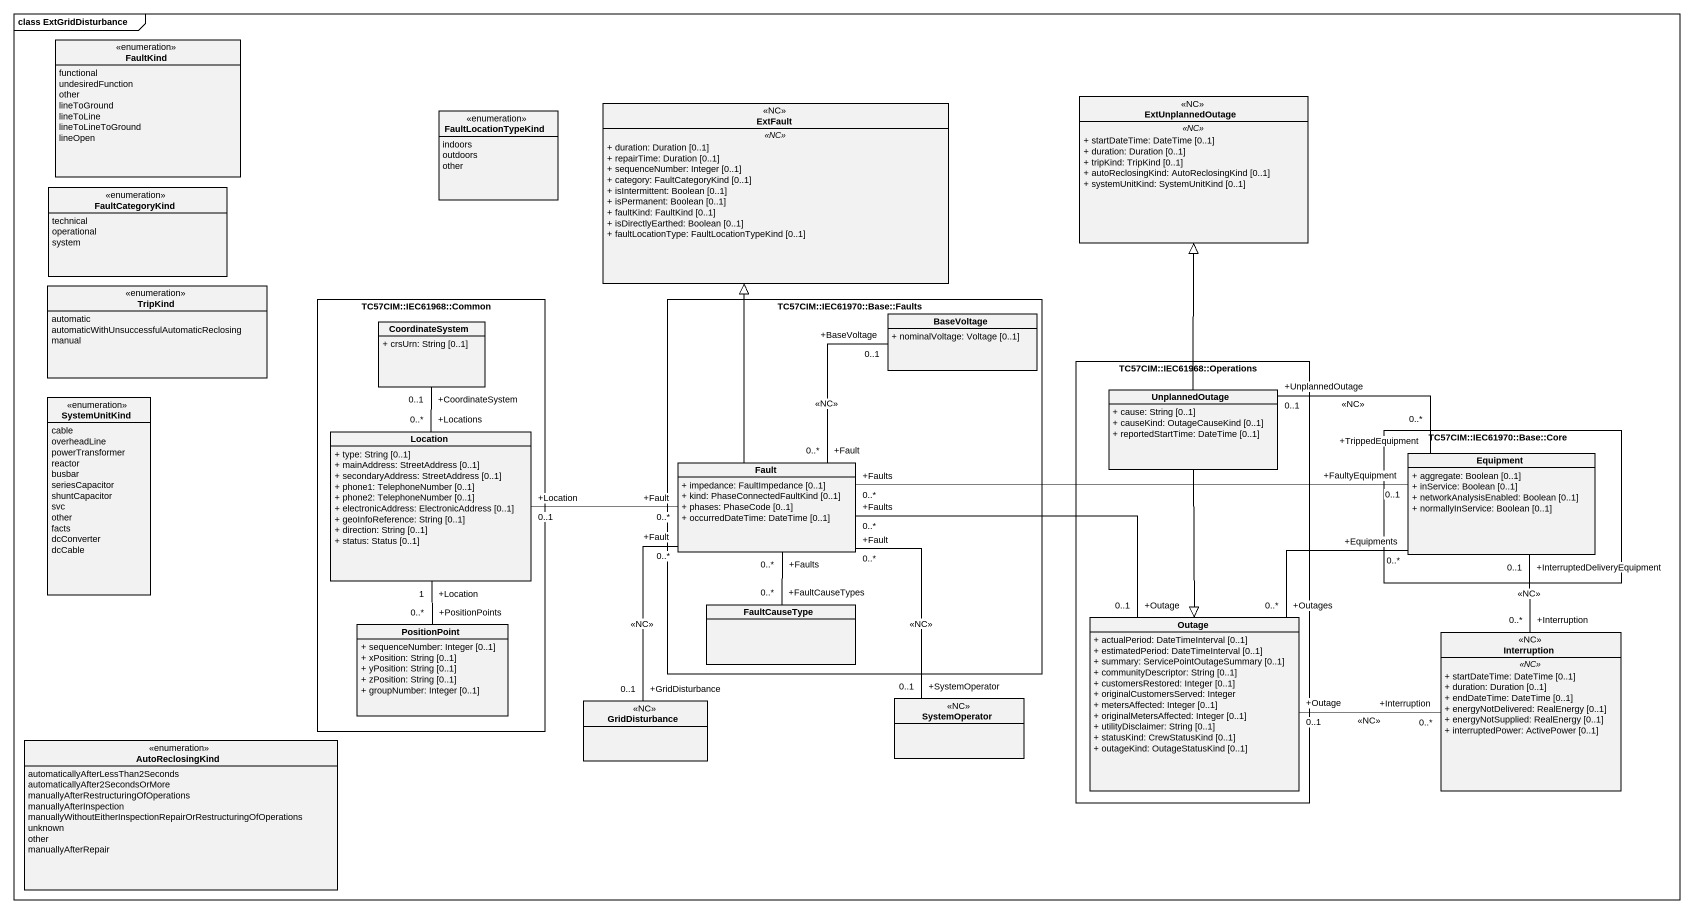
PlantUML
@startuml
mainframe class ExtGridDisturbance
hide circle
hide empty members
skinparam classAttributeIconSize 0
enum FaultKind {
  functional
  undesiredFunction
  other
  lineToGround
  lineToLine
  lineToLineToGround
  lineOpen
}
class ExtFault <<NC>> {
  .. <<NC>> ..
  + duration: Duration [0..1]
  + repairTime: Duration [0..1]
  + sequenceNumber: Integer [0..1]
  + category: FaultCategoryKind [0..1]
  + isIntermittent: Boolean [0..1]
  + isPermanent: Boolean [0..1]
  + faultKind: FaultKind [0..1]
  + isDirectlyEarthed: Boolean [0..1]
  + faultLocationType: FaultLocationTypeKind [0..1]
}
class ExtUnplannedOutage <<NC>> {
  .. <<NC>> ..
  + startDateTime: DateTime [0..1]
  + duration: Duration [0..1]
  + tripKind: TripKind [0..1]
  + autoReclosingKind: AutoReclosingKind [0..1]
  + systemUnitKind: SystemUnitKind [0..1]
}
enum FaultLocationTypeKind {
  indoors
  outdoors
  other
}
enum FaultCategoryKind {
  technical
  operational
  system
}
enum TripKind {
  automatic
  automaticWithUnsuccessfulAutomaticReclosing
  manual
}
rectangle "TC57CIM::IEC61968::Common" as TC57CIM_IEC61968_Common {
  class CoordinateSystem {
    + crsUrn: String [0..1]
  }
  class Location {
    + type: String [0..1]
    + mainAddress: StreetAddress [0..1]
    + secondaryAddress: StreetAddress [0..1]
    + phone1: TelephoneNumber [0..1]
    + phone2: TelephoneNumber [0..1]
    + electronicAddress: ElectronicAddress [0..1]
    + geoInfoReference: String [0..1]
    + direction: String [0..1]
    + status: Status [0..1]
  }
  class PositionPoint {
    + sequenceNumber: Integer [0..1]
    + xPosition: String [0..1]
    + yPosition: String [0..1]
    + zPosition: String [0..1]
    + groupNumber: Integer [0..1]
  }
}
rectangle "TC57CIM::IEC61970::Base::Faults" as TC57CIM_IEC61970_Base_Faults {
  class BaseVoltage {
    + nominalVoltage: Voltage [0..1]
  }
  class Fault {
    + impedance: FaultImpedance [0..1]
    + kind: PhaseConnectedFaultKind [0..1]
    + phases: PhaseCode [0..1]
    + occurredDateTime: DateTime [0..1]
  }
  class FaultCauseType
}
rectangle "TC57CIM::IEC61968::Operations" as TC57CIM_IEC61968_Operations {
  class UnplannedOutage {
    + cause: String [0..1]
    + causeKind: OutageCauseKind [0..1]
    + reportedStartTime: DateTime [0..1]
  }
  class Outage {
    + actualPeriod: DateTimeInterval [0..1]
    + estimatedPeriod: DateTimeInterval [0..1]
    + summary: ServicePointOutageSummary [0..1]
    + communityDescriptor: String [0..1]
    + customersRestored: Integer [0..1]
    + originalCustomersServed: Integer
    + metersAffected: Integer [0..1]
    + originalMetersAffected: Integer [0..1]
    + utilityDisclaimer: String [0..1]
    + statusKind: CrewStatusKind [0..1]
    + outageKind: OutageStatusKind [0..1]
  }
}
enum SystemUnitKind {
  cable
  overheadLine
  powerTransformer
  reactor
  busbar
  seriesCapacitor
  shuntCapacitor
  svc
  other
  facts
  dcConverter
  dcCable
}
rectangle "TC57CIM::IEC61970::Base::Core" as TC57CIM_IEC61970_Base_Core {
  class Equipment {
    + aggregate: Boolean [0..1]
    + inService: Boolean [0..1]
    + networkAnalysisEnabled: Boolean [0..1]
    + normallyInService: Boolean [0..1]
  }
}
class Interruption <<NC>> {
  .. <<NC>> ..
  + startDateTime: DateTime [0..1]
  + duration: Duration [0..1]
  + endDateTime: DateTime [0..1]
  + energyNotDelivered: RealEnergy [0..1]
  + energyNotSupplied: RealEnergy [0..1]
  + interruptedPower: ActivePower [0..1]
}
class GridDisturbance <<NC>>
class SystemOperator <<NC>>
enum AutoReclosingKind {
  automaticallyAfterLessThan2Seconds
  automaticallyAfter2SecondsOrMore
  manuallyAfterRestructuringOfOperations
  manuallyAfterInspection
  manuallyWithoutEitherInspectionRepairOrRestructuringOfOperations
  unknown
  other
  manuallyAfterRepair
}
BaseVoltage "+BaseVoltage\n0..1" -- "+Fault\n0..*" Fault : <<NC>>
UnplannedOutage -up-|> ExtUnplannedOutage
UnplannedOutage "+UnplannedOutage\n0..1" -right- "+TrippedEquipment\n0..*" Equipment : <<NC>>
UnplannedOutage --|> Outage
Location "+Locations\n0..*" -up- "+CoordinateSystem\n0..1" CoordinateSystem
Location "+Location\n1" -- "+PositionPoints\n0..*" PositionPoint
Fault -up-|> ExtFault
Fault "+Fault\n0..*" -left- "+Location\n0..1" Location
Fault "+Faults\n0..*" -right- "+FaultyEquipment\n0..1" Equipment
Fault "+Faults\n0..*" -- "+FaultCauseTypes\n0..*" FaultCauseType
Outage "+Outages\n0..*" -up- "+Equipments\n0..*" Equipment
Outage "+Outage\n0..1" -left- "+Faults\n0..*" Fault
Interruption "+Interruption\n0..*" -up- "+InterruptedDeliveryEquipment\n0..1" Equipment : <<NC>>
Interruption "+Interruption\n0..*" -left- "+Outage\n0..1" Outage : <<NC>>
GridDisturbance "+GridDisturbance\n0..1" -up- "+Fault\n0..*" Fault : <<NC>>
SystemOperator "+SystemOperator\n0..1" -up- "+Fault\n0..*" Fault : <<NC>>
@enduml
